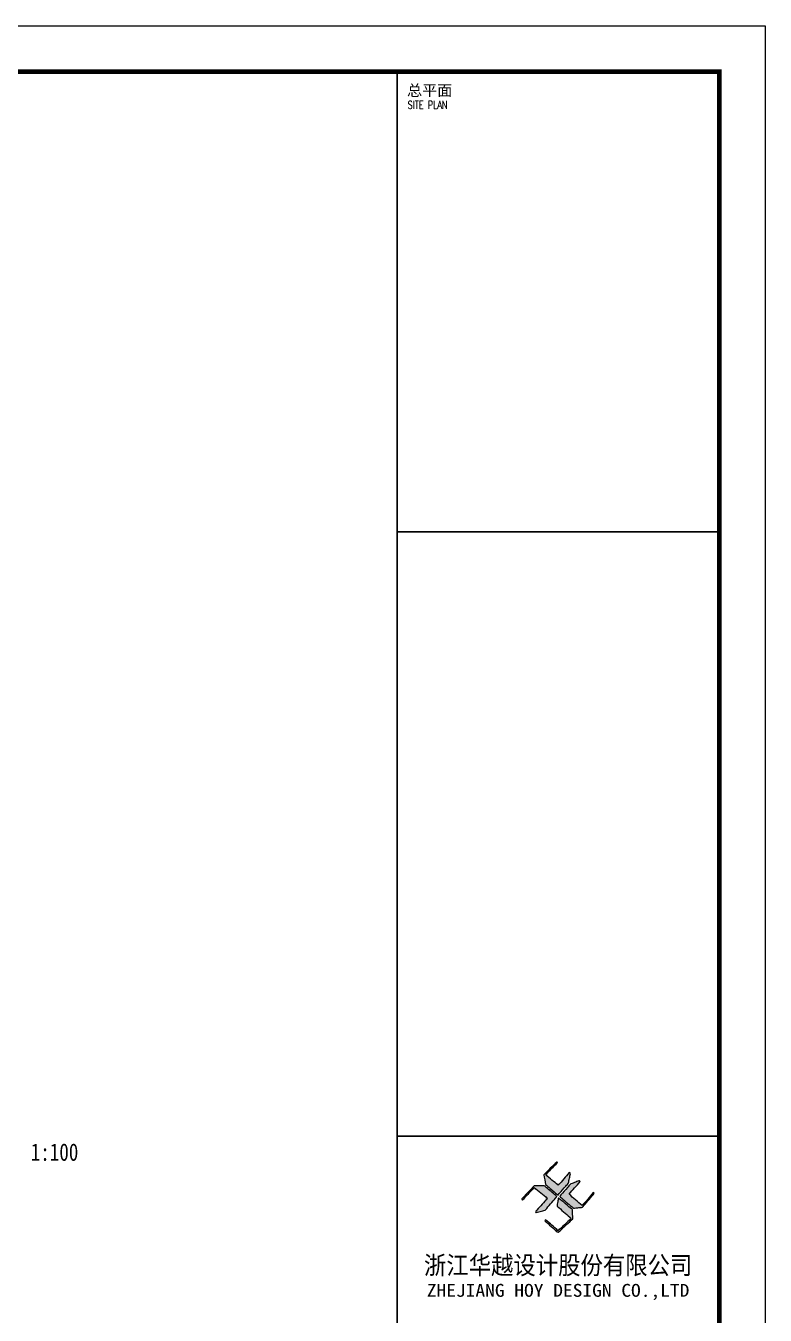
# Model space of a CAD drawing. Extents: x -216126 to 1846968, y -229642 to 543368.
# Drawn here: x 441474 to 457549, y 308554 to 336585 of the extents above; entities that cross this region are included whole.
import ezdxf
from ezdxf.enums import TextEntityAlignment as Align

# ---------------------------------------------------------------- set-up
doc = ezdxf.new("R2010")
doc.units = 0
doc.header["$LTSCALE"] = 1000
doc.header["$MEASUREMENT"] = 0
for name, color, linetype in [('PUB_TEXT', 7, 'Continuous'), ('PUB_TITLE', 171, 'Continuous'), ('S_WALL', 9, 'Continuous'), ('TK', 4, 'Continuous')]:
    doc.layers.add(name, color=color, linetype=linetype)
doc.styles.add('HT', font='simhei.ttf', dxfattribs={"width": 0.8})
doc.styles.add('ROMANS', font='romans', dxfattribs={"width": 0.65, "height": 231.275})
doc.styles.add('图签宋体', font='', dxfattribs={"height": 300})
doc.styles.add('图签黑体', font='simhei.ttf', dxfattribs={"height": 550})
doc.styles.add('宋体', font='', dxfattribs={"width": 0.8})
doc.styles.get('图签宋体').set_extended_font_data('NSimSun')
doc.styles.get('宋体').set_extended_font_data('SimSun')

# ---------------------------------------------------------------- blocks, each defined once
blk = doc.blocks.new('A$C053D6479')
at = {"layer": 'PUB_TITLE'}
h = blk.add_hatch(color=256, dxfattribs=at)
h.dxf.hatch_style = 1
edge = h.paths.add_edge_path()
edge.add_spline(control_points=[(1026, 827), (1105, 920), (1188, 1008), (1266, 1102)], knot_values=[13, 13, 13, 13, 14, 14, 14, 14], degree=3, periodic=0)
edge.add_spline(control_points=[(1266, 1102), (1258, 1111), (1249, 1119), (1239, 1116)], knot_values=[12, 12, 12, 12, 13, 13, 13, 13], degree=3, periodic=0)
edge.add_spline(control_points=[(1239, 1116), (1210, 1107), (1179, 1092), (1144, 1077)], knot_values=[11, 11, 11, 11, 12, 12, 12, 12], degree=3, periodic=0)
edge.add_spline(control_points=[(1144, 1077), (1109, 1063), (1069, 1053), (1047, 1038)], knot_values=[10, 10, 10, 10, 11, 11, 11, 11], degree=3, periodic=0)
edge.add_spline(control_points=[(1047, 1038), (1028, 1026), (1007, 992), (991, 972)], knot_values=[9, 9, 9, 9, 10, 10, 10, 10], degree=3, periodic=0)
edge.add_spline(control_points=[(991, 972), (942, 913), (899, 868), (849, 810)], knot_values=[8, 8, 8, 8, 9, 9, 9, 9], degree=3, periodic=0)
edge.add_spline(control_points=[(849, 810), (842, 801), (822, 776), (822, 775)], knot_values=[7, 7, 7, 7, 8, 8, 8, 8], degree=3, periodic=0)
edge.add_spline(control_points=[(822, 775), (823, 771), (848, 752), (859, 744)], knot_values=[6, 6, 6, 6, 7, 7, 7, 7], degree=3, periodic=0)
edge.add_spline(control_points=[(859, 744), (949, 670), (1035, 592), (1122, 521)], knot_values=[5, 5, 5, 5, 6, 6, 6, 6], degree=3, periodic=0)
edge.add_spline(control_points=[(1122, 521), (1153, 527), (1185, 530), (1217, 533)], knot_values=[4, 4, 4, 4, 5, 5, 5, 5], degree=3, periodic=0)
edge.add_spline(control_points=[(1217, 533), (1246, 535), (1293, 532), (1316, 542)], knot_values=[3, 3, 3, 3, 4, 4, 4, 4], degree=3, periodic=0)
edge.add_spline(control_points=[(1316, 542), (1327, 547), (1338, 565), (1349, 579)], knot_values=[2, 2, 2, 2, 3, 3, 3, 3], degree=3, periodic=0)
edge.add_spline(control_points=[(1349, 579), (1423, 670), (1507, 759), (1572, 848)], knot_values=[1, 1, 1, 1, 2, 2, 2, 2], degree=3, periodic=0)
edge.add_spline(control_points=[(1572, 848), (1564, 852), (1561, 861), (1551, 862)], knot_values=[0, 0, 0, 0, 1, 1, 1, 1], degree=3, periodic=0)
edge.add_spline(control_points=[(1551, 862), (1469, 769), (1393, 671), (1310, 579)], knot_values=[15, 15, 15, 15, 16, 16, 16, 16], degree=3, periodic=0)
edge.add_spline(control_points=[(1310, 579), (1216, 662), (1118, 742), (1026, 827)], knot_values=[14, 14, 14, 14, 15, 15, 15, 15], degree=3, periodic=0)
at = {"layer": 'TK'}
h = blk.add_hatch(color=256, dxfattribs=at)
h.dxf.hatch_style = 2
edge = h.paths.add_edge_path()
edge.add_spline(control_points=[(906, 946), (906, 946), (906, 946), (866, 899), (814, 839), (806, 829), (789, 806), (787, 806), (777, 804), (728, 856), (719, 864), (651, 922), (580, 978), (514, 1036), (509, 1106), (488, 1176), (479, 1247), (570, 1343), (663, 1436), (758, 1526), (764, 1523), (768, 1518), (774, 1515), (693, 1422), (599, 1343), (520, 1249), (607, 1171), (698, 1096), (789, 1021), (874, 1109), (950, 1206), (1031, 1298), (1066, 1286), (1054, 1262), (1045, 1224), (1036, 1188), (1031, 1158), (1024, 1121), (1020, 1104), (1017, 1085), (1012, 1071), (1004, 1052), (976, 1026), (956, 1003), (906, 946)], knot_values=[-1, 0, 0, 0, 0, 0.0001, 1, 1, 1, 2, 2, 2, 3, 3, 3, 4, 4, 4, 5, 5, 5, 6, 6, 6, 7, 7, 7, 8, 8, 8, 9, 9, 9, 10, 10, 10, 11, 11, 11, 12, 12, 12, 13, 13, 13, 14, 14, 14, 14], degree=3, periodic=0)
h = blk.add_hatch(color=256, dxfattribs=at)
h.dxf.hatch_style = 2
edge = h.paths.add_edge_path()
edge.add_spline(control_points=[(291, 452), (291, 452), (291, 452), (313, 470), (322, 480), (400, 566), (477, 652), (553, 736), (460, 815), (366, 894), (270, 970), (183, 883), (101, 791), (16, 703), (-18, 714), (9, 735), (28, 755), (103, 838), (192, 930), (266, 1005), (319, 1009), (387, 1005), (442, 1007), (456, 1008), (472, 1011), (485, 1007), (507, 1000), (534, 967), (555, 949), (624, 891), (699, 833), (760, 773), (689, 691), (614, 604), (539, 517), (529, 505), (516, 487), (506, 482), (492, 475), (469, 472), (452, 467), (416, 456), (383, 448), (342, 438), (323, 433), (297, 422), (293, 440), (291, 452)], knot_values=[-1, 0, 0, 0, 0, 0.0001, 1, 1, 1, 2, 2, 2, 3, 3, 3, 4, 4, 4, 5, 5, 5, 6, 6, 6, 7, 7, 7, 8, 8, 8, 9, 9, 9, 10, 10, 10, 11, 11, 11, 12, 12, 12, 13, 13, 13, 14, 14, 14, 15, 15, 15, 15], degree=3, periodic=0)
h = blk.add_hatch(color=256, dxfattribs=at)
h.dxf.hatch_style = 2
edge = h.paths.add_edge_path()
edge.add_spline(control_points=[(662, 103), (662, 103), (662, 103), (616, 143), (568, 186), (545, 207), (518, 224), (499, 250), (501, 259), (511, 261), (516, 267), (609, 192), (696, 111), (785, 33), (883, 118), (977, 208), (1070, 298), (992, 373), (892, 456), (803, 534), (791, 544), (768, 561), (766, 569), (761, 588), (776, 634), (780, 655), (785, 690), (788, 721), (795, 746), (897, 661), (998, 576), (1097, 490), (1100, 425), (1106, 361), (1107, 294), (1018, 207), (925, 121), (830, 33), (818, 21), (800, 0), (787, 0), (768, -1), (725, 49), (712, 60), (662, 103)], knot_values=[-1, 0, 0, 0, 0, 0.0001, 1, 1, 1, 2, 2, 2, 3, 3, 3, 4, 4, 4, 5, 5, 5, 6, 6, 6, 7, 7, 7, 8, 8, 8, 9, 9, 9, 10, 10, 10, 11, 11, 11, 12, 12, 12, 13, 13, 13, 14, 14, 14, 14], degree=3, periodic=0)
for points, knots in [([(1031, 1298), (1066, 1286), (1054, 1262), (1045, 1224), (1036, 1188), (1031, 1158), (1024, 1121), (1020, 1104), (1017, 1085), (1012, 1071), (1004, 1052), (976, 1026), (956, 1003), (906, 946), (866, 899), (814, 839), (806, 829), (789, 806), (787, 806), (777, 804), (728, 856), (719, 864), (651, 922), (580, 978), (514, 1036), (509, 1106), (488, 1176), (479, 1247), (570, 1343), (663, 1436), (758, 1526), (764, 1523), (768, 1518), (774, 1515), (693, 1422), (599, 1343), (520, 1249), (607, 1171), (698, 1096), (789, 1021), (874, 1109), (950, 1206), (1031, 1298)], [0, 0, 0, 0, 1, 1, 1, 2, 2, 2, 3, 3, 3, 4, 4, 4, 5, 5, 5, 6, 6, 6, 7, 7, 7, 8, 8, 8, 9, 9, 9, 10, 10, 10, 11, 11, 11, 12, 12, 12, 13, 13, 13, 14, 14, 14, 14]), ([(555, 949), (624, 891), (699, 833), (760, 773), (689, 691), (614, 604), (539, 517), (529, 505), (516, 487), (506, 482), (492, 475), (469, 472), (452, 467), (416, 456), (383, 448), (342, 438), (323, 433), (297, 422), (293, 440), (291, 452), (313, 470), (322, 480), (400, 566), (477, 652), (553, 736), (460, 815), (366, 894), (270, 970), (183, 883), (101, 791), (16, 703), (-18, 714), (9, 735), (28, 755), (103, 838), (192, 930), (266, 1005), (319, 1009), (387, 1005), (442, 1007), (456, 1008), (472, 1011), (485, 1007), (507, 1000), (534, 967), (555, 949)], [0, 0, 0, 0, 1, 1, 1, 2, 2, 2, 3, 3, 3, 4, 4, 4, 5, 5, 5, 6, 6, 6, 7, 7, 7, 8, 8, 8, 9, 9, 9, 10, 10, 10, 11, 11, 11, 12, 12, 12, 13, 13, 13, 14, 14, 14, 15, 15, 15, 15]), ([(1551, 862), (1561, 861), (1564, 852), (1572, 848), (1507, 759), (1423, 670), (1349, 579), (1338, 565), (1327, 547), (1316, 542), (1293, 532), (1246, 535), (1217, 533), (1185, 530), (1153, 527), (1122, 521), (1035, 592), (949, 670), (859, 744), (848, 752), (823, 771), (822, 775), (822, 776), (842, 801), (849, 810), (899, 868), (942, 913), (991, 972), (1007, 992), (1028, 1026), (1047, 1038), (1069, 1053), (1109, 1063), (1144, 1077), (1179, 1092), (1210, 1107), (1239, 1116), (1249, 1119), (1258, 1111), (1266, 1102), (1188, 1008), (1105, 920), (1026, 827), (1118, 742), (1216, 662), (1310, 579), (1393, 671), (1469, 769), (1551, 862)], [0, 0, 0, 0, 1, 1, 1, 2, 2, 2, 3, 3, 3, 4, 4, 4, 5, 5, 5, 6, 6, 6, 7, 7, 7, 8, 8, 8, 9, 9, 9, 10, 10, 10, 11, 11, 11, 12, 12, 12, 13, 13, 13, 14, 14, 14, 15, 15, 15, 16, 16, 16, 16]), ([(1097, 490), (1100, 425), (1106, 361), (1107, 294), (1018, 207), (925, 121), (830, 33), (818, 21), (800, 0), (787, 0), (768, -1), (725, 49), (712, 60), (662, 103), (616, 143), (568, 186), (545, 207), (518, 224), (499, 250), (501, 259), (511, 261), (516, 267), (609, 192), (696, 111), (785, 33), (883, 118), (977, 208), (1070, 298), (992, 373), (892, 456), (803, 534), (791, 544), (768, 561), (766, 569), (761, 588), (776, 634), (780, 655), (785, 690), (788, 721), (795, 746), (897, 661), (998, 576), (1097, 490)], [0, 0, 0, 0, 1, 1, 1, 2, 2, 2, 3, 3, 3, 4, 4, 4, 5, 5, 5, 6, 6, 6, 7, 7, 7, 8, 8, 8, 9, 9, 9, 10, 10, 10, 11, 11, 11, 12, 12, 12, 13, 13, 13, 14, 14, 14, 14])]:
    blk.add_open_spline(points, degree=3, knots=knots, dxfattribs=at)
blk = doc.blocks.new('GeYuanFrame_80505748', base_point=(20.09, 4.53))
at = {"layer": 'TK'}
blk.add_lwpolyline([(20.09, 4.53), (20.09, 598.53), (861.09, 598.53), (861.09, 4.53)], close=True, dxfattribs=at)
at = {"layer": 'TK', "const_width": 1}
blk.add_lwpolyline([(45.09, 588.53), (851.09, 588.53), (851.09, 14.53), (45.09, 14.53)], close=True, dxfattribs=at)
at = {"layer": 'TK'}
for points, const_width in [([(781.09, 588.53), (781.09, 14.53)], 0.4), ([(781.09, 488.5), (851.09, 488.5)], 0.35), ([(781.09, 357.14), (851.09, 357.14)], 0.35)]:
    blk.add_lwpolyline(points, dxfattribs=dict(at, const_width=const_width))
at = {"layer": 'PUB_TITLE', "xscale": 0.01000000000021828, "yscale": 0.01000000000021828, "zscale": 0.01}
blk.add_blockref('A$C053D6479', (808.19, 336.27), dxfattribs=at)
at = {"layer": 'TK', "style": '图签宋体'}
blk.add_text('总平面', height=2.4, dxfattribs=at).set_placement((783.23, 583.28))
at = {"layer": 'TK', "style": 'ROMANS', "width": 0.76}
blk.add_text('SITE PLAN', height=1.697, dxfattribs=at).set_placement((783.35, 580.49))
at = {"layer": 'TK'}
for s, height, style, width, p in [('浙江华越设计股份有限公司', 3.96, 'HT', 0.9, (816.07, 329.16)), ('ZHEJIANG HOY DESIGN CO.,LTD', 2.8, '图签黑体', 1.11, (816.06, 323.29))]:
    blk.add_text(s, height=height, dxfattribs=dict(at, style=style, width=width)).set_placement(p, align=Align.MIDDLE)

msp = doc.modelspace()

# ---------------------------------------------------------------- block references
at = {"layer": 'S_WALL', "xscale": 100, "yscale": 100, "zscale": 100}
msp.add_blockref('GeYuanFrame_80505748', (373449.5, 277185), dxfattribs=at)

# ---------------------------------------------------------------- texts
at = {"layer": 'PUB_TEXT', "style": '宋体', "width": 0.8}
msp.add_text('1:100', height=379.75, dxfattribs=at).set_placement((441582.9, 311910.5))

doc.saveas('drawing.dxf')
